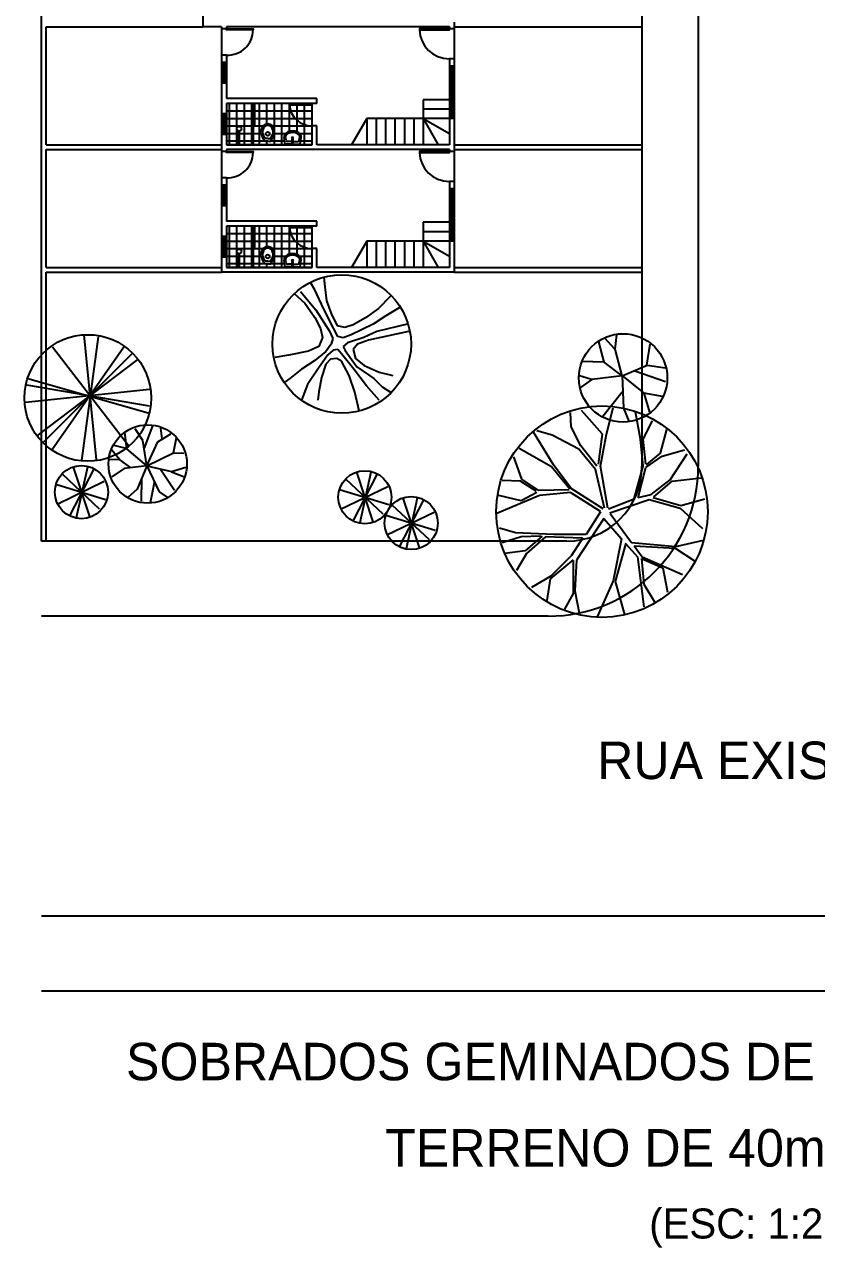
# Model space of a CAD drawing. Extents: x -74 to 202, y -59 to 73.
# Drawn here: x 41.35 to 62.46, y -58.51 to -25.9 of the extents above; entities that cross this region are included whole.
import ezdxf
from ezdxf.enums import TextEntityAlignment as Align

# ---------------------------------------------------------------- set-up
doc = ezdxf.new("R2010")
doc.units = 0
for name, color, linetype in [('DIM', 244, 'CONTINUOUS'), ('EQUIPAMENTOS', 1, 'CONTINUOUS'), ('PAREDE', 7, 'CONTINUOUS'), ('PISO', 30, 'CONTINUOUS'), ('PORTA', 1, 'CONTINUOUS'), ('TEXTO', 1, 'CONTINUOUS'), ('VEGETAÇÃO', 72, 'CONTINUOUS'), ('VISTAL', 30, 'CONTINUOUS'), ('VISTAP', 244, 'CONTINUOUS')]:
    doc.layers.add(name, color=color, linetype=linetype)

msp = doc.modelspace()

# ---------------------------------------------------------------- linework, layer by layer
at = {"layer": 'DIM', "color": 244, "linetype": 'CONTINUOUS'}
for p, q in [((46.73418, -29.10889), (49.01418, -29.10889)), ((46.73418, -32.37889), (49.01418, -32.37889))]:
    msp.add_line(p, q, dxfattribs=at)
at = {"layer": 'EQUIPAMENTOS', "color": 244, "linetype": 'CONTINUOUS', "ltscale": 0.3}
for p, q in [((47.76074, -29.01409), (47.68804, -28.89374)), ((47.76786, -28.94852), (47.72228, -28.87306)), ((47.83674, -29.01409), (47.76074, -29.01409)), ((47.83503, -28.94852), (47.76786, -28.94852)), ((47.83503, -28.94852), (47.90561, -28.94852)), ((47.83674, -29.01409), (47.91274, -29.01409)), ((47.90561, -28.94852), (47.95119, -28.87306)), ((47.91274, -29.01409), (47.98543, -28.89374)), ((47.76074, -32.28409), (47.68804, -32.16374)), ((47.76786, -32.21852), (47.72228, -32.14306)), ((47.83503, -32.21852), (47.76786, -32.21852)), ((47.83503, -32.21852), (47.90561, -32.21852)), ((47.90561, -32.21852), (47.95119, -32.14306)), ((47.91274, -32.28409), (47.98543, -32.16374)), ((47.83674, -32.28409), (47.76074, -32.28409)), ((47.83674, -32.28409), (47.91274, -32.28409))]:
    msp.add_line(p, q, dxfattribs=at)
at = {"layer": 'EQUIPAMENTOS', "color": 244, "linetype": 'CONTINUOUS'}
for p, q in [((48.30163, -29.09418), (48.26792, -28.91914)), ((48.32156, -28.98618), (48.3072, -28.91158)), ((48.67339, -28.9845), (48.68521, -28.90932)), ((48.69663, -29.09418), (48.72472, -28.91553)), ((48.49913, -29.09418), (48.30163, -29.09418)), ((48.48345, -29.02673), (48.37066, -29.02673)), ((48.49913, -29.09418), (48.69663, -29.09418)), ((48.50439, -29.02673), (48.62399, -29.02673)), ((48.30163, -32.36418), (48.26792, -32.18914)), ((48.32156, -32.25618), (48.3072, -32.18158)), ((48.67339, -32.2545), (48.68521, -32.17932)), ((48.69663, -32.36418), (48.72472, -32.18553)), ((48.49913, -32.36418), (48.30163, -32.36418)), ((48.48345, -32.29673), (48.37066, -32.29673)), ((48.49913, -32.36418), (48.69663, -32.36418)), ((48.50439, -32.29673), (48.62399, -32.29673))]:
    msp.add_line(p, q, dxfattribs=at)
for centre, start, end in [((48.37066, -28.97673), 190.900274, 270), ((48.62399, -28.97673), 270, 351.061585), ((48.37066, -32.24673), 190.900274, 270), ((48.62399, -32.24673), 270, 351.061585)]:
    msp.add_arc(centre, 0.05, start, end, dxfattribs=at)
at = {"layer": 'EQUIPAMENTOS', "color": 244, "linetype": 'CONTINUOUS', "ltscale": 0.3}
for centre in [(47.83674, -28.76909), (47.83674, -32.03909)]:
    msp.add_ellipse(centre, major_axis=(0, 0.215), ratio=0.84883721, start_param=-2.18928075, end_param=2.18928075, dxfattribs=at)
at = {"layer": 'EQUIPAMENTOS', "color": 244, "linetype": 'CONTINUOUS'}
for centre in [(48.49601, -28.89919), (48.49601, -32.16919)]:
    msp.add_ellipse(centre, major_axis=(-0.23, 0), ratio=0.67391304, start_param=3.03599201, end_param=6.41224252, dxfattribs=at)
at = {"layer": 'PAREDE', "color": 244, "linetype": 'CONTINUOUS'}
for p, q in [((46.10418, -25.56389), (46.10418, -25.96889)), ((46.60418, -25.96889), (46.10418, -25.96889)), ((46.60418, -25.96889), (46.60418, -26.01889)), ((46.73418, -26.01889), (46.60418, -26.01889)), ((52.67418, -25.96889), (46.73418, -25.96889)), ((52.67418, -25.96889), (46.73418, -25.96889)), ((52.30418, -25.96889), (46.73418, -25.96889)), ((46.73418, -25.96889), (46.73418, -26.01889)), ((52.67418, -25.96889), (52.67418, -26.01889)), ((52.80418, -26.01889), (52.67418, -26.01889)), ((52.80418, -25.96889), (52.80418, -26.01889)), ((46.73418, -26.71889), (46.60418, -26.71889)), ((46.60418, -26.71889), (46.60418, -26.91889)), ((46.73418, -26.71889), (46.73418, -26.91889)), ((46.73418, -26.91889), (46.60418, -26.91889)), ((52.80418, -26.81889), (52.67418, -26.81889)), ((52.67418, -26.81889), (52.67418, -27.01889)), ((52.80418, -27.01889), (52.67418, -27.01889)), ((52.80418, -26.81889), (52.80418, -27.01889)), ((46.60418, -27.46889), (46.60418, -28.28389)), ((46.73418, -27.46889), (46.60418, -27.46889)), ((49.14418, -27.87889), (46.73418, -27.87889)), ((49.14418, -28.00889), (46.73418, -28.00889)), ((46.73418, -28.00889), (46.73418, -28.28389)), ((49.14418, -28.00889), (49.14418, -27.87889)), ((46.73418, -28.28389), (46.60418, -28.28389)), ((49.01418, -29.10889), (49.01418, -28.60889)), ((49.14418, -28.60889), (49.01418, -28.60889)), ((49.14418, -29.10889), (49.14418, -28.60889)), ((52.67418, -28.40889), (52.67418, -29.10889)), ((52.80418, -28.40889), (52.80418, -29.23889)), ((46.60418, -28.83389), (46.60418, -29.23889)), ((46.73418, -28.83389), (46.60418, -28.83389)), ((46.73418, -28.83389), (46.73418, -29.10889)), ((46.60418, -29.10889), (46.60418, -29.28889)), ((46.73418, -29.28889), (46.60418, -29.28889)), ((49.01418, -29.10889), (46.73418, -29.10889)), ((52.67418, -29.23889), (46.73418, -29.23889)), ((52.67418, -29.23889), (46.73418, -29.23889)), ((46.73418, -29.23889), (46.73418, -29.28889)), ((52.67418, -29.10889), (49.14418, -29.10889)), ((52.67418, -29.23889), (52.67418, -29.28889)), ((52.80418, -29.28889), (52.67418, -29.28889)), ((52.80418, -29.10889), (52.80418, -29.28889)), ((46.60418, -29.98889), (46.60418, -30.18889)), ((46.73418, -29.98889), (46.60418, -29.98889)), ((46.73418, -29.98889), (46.73418, -30.18889)), ((46.73418, -30.18889), (46.60418, -30.18889)), ((52.80418, -30.08889), (52.67418, -30.08889)), ((52.67418, -30.08889), (52.67418, -30.28889)), ((52.80418, -30.28889), (52.67418, -30.28889)), ((52.80418, -30.08889), (52.80418, -30.28889)), ((46.60418, -30.73889), (46.60418, -31.55389)), ((46.73418, -30.73889), (46.60418, -30.73889)), ((49.14418, -31.14889), (46.73418, -31.14889)), ((49.14418, -31.27889), (46.73418, -31.27889)), ((46.73418, -31.27889), (46.73418, -31.55389)), ((49.14418, -31.27889), (49.14418, -31.14889)), ((46.73418, -31.55389), (46.60418, -31.55389)), ((49.01418, -32.37889), (49.01418, -31.87889)), ((49.14418, -31.87889), (49.01418, -31.87889)), ((49.14418, -32.37889), (49.14418, -31.87889)), ((52.67418, -31.67889), (52.67418, -32.37889)), ((52.80418, -31.67889), (52.80418, -32.50889)), ((46.60418, -32.10389), (46.60418, -32.50889)), ((46.73418, -32.10389), (46.60418, -32.10389)), ((46.73418, -32.10389), (46.73418, -32.37889)), ((52.80418, -32.50889), (46.60418, -32.50889)), ((49.01418, -32.37889), (46.73418, -32.37889)), ((52.67418, -32.37889), (49.14418, -32.37889))]:
    msp.add_line(p, q, dxfattribs=at)
at = {"layer": 'PISO', "color": 30, "linetype": 'CONTINUOUS'}
for p, q in [((46.81418, -29.10889), (46.81418, -28.00889)), ((47.01418, -28.65858), (47.01418, -28.00889)), ((47.21418, -29.10889), (47.21418, -28.00889)), ((47.41418, -29.10889), (47.41418, -28.00889)), ((47.61418, -29.10889), (47.61418, -28.00889)), ((47.81418, -28.55573), (47.81418, -28.00889)), ((48.01418, -29.10889), (48.01418, -28.00889)), ((48.21418, -29.10889), (48.21418, -28.00889)), ((48.41418, -28.75434), (48.41418, -28.00889)), ((48.61418, -28.01596), (48.61418, -28.00889)), ((48.81418, -28.01596), (48.81418, -28.00889)), ((49.01418, -28.60889), (49.01418, -28.00889)), ((46.73418, -28.20889), (47.45408, -28.20889)), ((47.47908, -28.20889), (49.01418, -28.20889)), ((48.61418, -28.76622), (48.61418, -28.04596)), ((48.81418, -29.10889), (48.81418, -28.04596)), ((46.73418, -28.40889), (47.45408, -28.40889)), ((46.73418, -28.60889), (47.42331, -28.60889)), ((47.44831, -28.60889), (47.71501, -28.60889)), ((47.47908, -28.40889), (49.01418, -28.40889)), ((47.95846, -28.60889), (49.01418, -28.60889)), ((46.73418, -28.80889), (47.05603, -28.80889)), ((46.73418, -29.00889), (47.05603, -29.00889)), ((47.01418, -29.10889), (47.01418, -28.70672)), ((47.08603, -28.80889), (47.42331, -28.80889)), ((47.08603, -29.00889), (47.42331, -29.00889)), ((47.44831, -28.80889), (47.65739, -28.80889)), ((47.44831, -29.00889), (47.7576, -29.00889)), ((47.81418, -29.10889), (47.81418, -29.01409)), ((47.91587, -29.00889), (48.2852, -29.00889)), ((48.01608, -28.80889), (48.30907, -28.80889)), ((48.68294, -28.80889), (49.01418, -28.80889)), ((48.71004, -29.00889), (49.01418, -29.00889)), ((46.81418, -32.37889), (46.81418, -31.27889)), ((47.01418, -31.92858), (47.01418, -31.27889)), ((47.21418, -32.37889), (47.21418, -31.27889)), ((47.41418, -32.37889), (47.41418, -31.27889)), ((47.61418, -32.37889), (47.61418, -31.27889)), ((47.81418, -31.82573), (47.81418, -31.27889)), ((48.01418, -32.37889), (48.01418, -31.27889)), ((48.21418, -32.37889), (48.21418, -31.27889)), ((48.41418, -32.02434), (48.41418, -31.27889)), ((48.61418, -31.28596), (48.61418, -31.27889)), ((48.81418, -31.28596), (48.81418, -31.27889)), ((49.01418, -31.87889), (49.01418, -31.27889)), ((46.73418, -31.47889), (47.45408, -31.47889)), ((47.47908, -31.47889), (49.01418, -31.47889)), ((48.61418, -32.03622), (48.61418, -31.31596)), ((48.81418, -32.37889), (48.81418, -31.31596)), ((46.73418, -31.67889), (47.45408, -31.67889)), ((46.73418, -31.87889), (47.42331, -31.87889)), ((47.44831, -31.87889), (47.71501, -31.87889)), ((47.47908, -31.67889), (49.01418, -31.67889)), ((47.95846, -31.87889), (49.01418, -31.87889)), ((46.73418, -32.07889), (47.05603, -32.07889)), ((46.73418, -32.27889), (47.05603, -32.27889)), ((47.01418, -32.37889), (47.01418, -31.97672)), ((47.08603, -32.07889), (47.42331, -32.07889)), ((47.08603, -32.27889), (47.42331, -32.27889)), ((47.44831, -32.07889), (47.65739, -32.07889)), ((47.44831, -32.27889), (47.7576, -32.27889)), ((47.91587, -32.27889), (48.2852, -32.27889)), ((48.01608, -32.07889), (48.30907, -32.07889)), ((48.68294, -32.07889), (49.01418, -32.07889)), ((48.71004, -32.27889), (49.01418, -32.27889)), ((47.81418, -32.37889), (47.81418, -32.28409))]:
    msp.add_line(p, q, dxfattribs=at)
at = {"layer": 'PISO', "color": 244, "linetype": 'CONTINUOUS'}
for p, q in [((50.47418, -28.40889), (50.07003, -29.10889)), ((50.47418, -31.67889), (50.07003, -32.37889))]:
    msp.add_line(p, q, dxfattribs=at)
at = {"layer": 'PORTA', "color": 244, "linetype": 'CONTINUOUS'}
for p, q in [((47.05603, -29.108), (47.05603, -28.74028)), ((47.08603, -29.108), (47.08603, -28.74028)), ((47.05603, -32.378), (47.05603, -32.01028)), ((47.08603, -32.378), (47.08603, -32.01028))]:
    msp.add_line(p, q, dxfattribs=at)
at = {"layer": 'PORTA', "color": 30, "linetype": 'CONTINUOUS'}
for points in [[(47.45408, -28.5937), (47.45408, -28.0217), (47.47908, -28.0217), (47.47908, -28.5937)], [(47.42331, -29.10073), (47.42331, -28.52873), (47.44831, -28.52873), (47.44831, -29.10073)], [(47.45408, -31.8637), (47.45408, -31.2917), (47.47908, -31.2917), (47.47908, -31.8637)], [(47.42331, -32.37073), (47.42331, -31.79873), (47.44831, -31.79873), (47.44831, -32.37073)]]:
    msp.add_lwpolyline(points, close=True, dxfattribs=at)
at = {"layer": 'PORTA', "color": 244, "linetype": 'CONTINUOUS'}
for points in [[(48.48345, -29.06006), (48.48345, -28.95679), (48.50439, -28.95679), (48.50439, -29.06006)], [(48.48345, -32.33006), (48.48345, -32.22679), (48.50439, -32.22679), (48.50439, -32.33006)]]:
    msp.add_lwpolyline(points, close=True, dxfattribs=at)
for centre, radius in [((47.07123, -28.68265), 0.06192), ((47.83337, -28.81889), 0.05), ((48.49392, -28.9228), 0.01491), ((47.07123, -31.95265), 0.06192), ((47.83337, -32.08889), 0.05), ((48.49392, -32.1928), 0.01491)]:
    msp.add_circle(centre, radius, dxfattribs=at)
for centre, radius, start, end in [((46.77305, -26.04889), 0.67113, 266.679435, 0), ((52.67418, -26.01831), 0.80058, 182.189381, 270), ((49.01418, -28.00719), 0.60171, 183.695126, 270), ((46.77305, -29.31889), 0.67113, 266.679435, 0), ((52.67418, -29.28831), 0.80058, 182.189381, 270), ((49.01418, -31.27719), 0.60171, 183.695126, 270)]:
    msp.add_arc(centre, radius, start, end, dxfattribs=at)
for points, knots in [([(47.95119, -28.87306), (47.96043, -28.85776), (47.96829, -28.8394), (47.97824, -28.79866), (47.98026, -28.77627), (47.97716, -28.73209), (47.97205, -28.71038), (47.95649, -28.67213), (47.94611, -28.65557), (47.92347, -28.62915), (47.90813, -28.61612), (47.87405, -28.59873), (47.85544, -28.59409), (47.81803, -28.59409), (47.79942, -28.59873), (47.76534, -28.61612), (47.75, -28.62915), (47.72736, -28.65557), (47.71698, -28.67213), (47.70143, -28.71038), (47.69631, -28.73209), (47.69321, -28.77627), (47.69523, -28.79866), (47.70518, -28.8394), (47.71304, -28.85776), (47.72228, -28.87306)], [-2.18928075, -2.18928075, -2.18928075, -2.18928075, -1.82440063, -1.82440063, -1.4595205, -1.4595205, -1.09464038, -1.09464038, -0.72976025, -0.72976025, -0.36488013, -0.36488013, 0, 0, 0.36488013, 0.36488013, 0.72976025, 0.72976025, 1.09464038, 1.09464038, 1.4595205, 1.4595205, 1.82440063, 1.82440063, 2.18928075, 2.18928075, 2.18928075, 2.18928075]), ([(48.68521, -28.90932), (48.68668, -28.89997), (48.68621, -28.8904), (48.68024, -28.87016), (48.67463, -28.85951), (48.65719, -28.83852), (48.64525, -28.82826), (48.61738, -28.81081), (48.60138, -28.80373), (48.56062, -28.78967), (48.52753, -28.78401), (48.46099, -28.78439), (48.42805, -28.79044), (48.3877, -28.80497), (48.37204, -28.81216), (48.3447, -28.82987), (48.33297, -28.84033), (48.31614, -28.86151), (48.31088, -28.87219), (48.30554, -28.89252), (48.30538, -28.90213), (48.3072, -28.91158)], [3.03599201, 3.03599201, 3.03599201, 3.03599201, 3.31734622, 3.31734622, 3.59870043, 3.59870043, 3.88005464, 3.88005464, 4.16140885, 4.16140885, 4.72411727, 4.72411727, 5.28682568, 5.28682568, 5.56817989, 5.56817989, 5.8495341, 5.8495341, 6.13088831, 6.13088831, 6.41224252, 6.41224252, 6.41224252, 6.41224252]), ([(47.95119, -32.14306), (47.96043, -32.12776), (47.96829, -32.1094), (47.97824, -32.06866), (47.98026, -32.04627), (47.97716, -32.00209), (47.97205, -31.98038), (47.95649, -31.94213), (47.94611, -31.92557), (47.92347, -31.89915), (47.90813, -31.88612), (47.87405, -31.86873), (47.85544, -31.86409), (47.81803, -31.86409), (47.79942, -31.86873), (47.76534, -31.88612), (47.75, -31.89915), (47.72736, -31.92557), (47.71698, -31.94213), (47.70143, -31.98038), (47.69631, -32.00209), (47.69321, -32.04627), (47.69523, -32.06866), (47.70518, -32.1094), (47.71304, -32.12776), (47.72228, -32.14306)], [-2.18928075, -2.18928075, -2.18928075, -2.18928075, -1.82440063, -1.82440063, -1.4595205, -1.4595205, -1.09464038, -1.09464038, -0.72976025, -0.72976025, -0.36488013, -0.36488013, 0, 0, 0.36488013, 0.36488013, 0.72976025, 0.72976025, 1.09464038, 1.09464038, 1.4595205, 1.4595205, 1.82440063, 1.82440063, 2.18928075, 2.18928075, 2.18928075, 2.18928075]), ([(48.68521, -32.17932), (48.68668, -32.16997), (48.68621, -32.1604), (48.68024, -32.14016), (48.67463, -32.12951), (48.65719, -32.10852), (48.64525, -32.09826), (48.61738, -32.08081), (48.60138, -32.07373), (48.56062, -32.05967), (48.52753, -32.05401), (48.46099, -32.05439), (48.42805, -32.06044), (48.3877, -32.07497), (48.37204, -32.08216), (48.3447, -32.09987), (48.33297, -32.11033), (48.31614, -32.13151), (48.31088, -32.14219), (48.30554, -32.16252), (48.30538, -32.17213), (48.3072, -32.18158)], [3.03599201, 3.03599201, 3.03599201, 3.03599201, 3.31734622, 3.31734622, 3.59870043, 3.59870043, 3.88005464, 3.88005464, 4.16140885, 4.16140885, 4.72411727, 4.72411727, 5.28682568, 5.28682568, 5.56817989, 5.56817989, 5.8495341, 5.8495341, 6.13088831, 6.13088831, 6.41224252, 6.41224252, 6.41224252, 6.41224252])]:
    msp.add_open_spline(points, degree=3, knots=knots, dxfattribs=at)
at = {"layer": 'VEGETAÇÃO', "color": 72, "linetype": 'CONTINUOUS'}
for p, q in [((49.08679, -32.98049), (48.97441, -32.78355)), ((49.36776, -32.89609), (49.33967, -32.64288)), ((49.40991, -33.27591), (49.36776, -32.89609)), ((48.53891, -33.07897), (48.81987, -33.33218)), ((48.70749, -33.0227), (49.11489, -33.51505)), ((49.26942, -33.36031), (49.08679, -32.98049)), ((51.10977, -33.1493), (50.78665, -33.47285)), ((48.81987, -33.33218), (49.08679, -33.712)), ((49.11489, -33.51505), (49.48015, -34.07775)), ((49.48015, -33.7964), (49.26942, -33.36031)), ((49.53634, -33.61352), (49.40991, -33.27591)), ((50.78665, -33.47285), (50.43544, -33.72606)), ((51.33454, -33.45878), (50.98333, -33.66979)), ((49.08679, -33.712), (49.24133, -34.00741)), ((49.70492, -34.21842), (49.48015, -33.7964)), ((49.69088, -33.93707), (49.53634, -33.61352)), ((50.11233, -33.90894), (49.88755, -33.97928)), ((50.64617, -33.89487), (50.05614, -34.17622)), ((50.43544, -33.72606), (50.11233, -33.90894)), ((50.98333, -33.66979), (50.64617, -33.89487)), ((51.54527, -33.89487), (50.74451, -34.09181)), ((43.31339, -34.22908), (42.86775, -37.52435)), ((42.93631, -34.17759), (43.26197, -37.50719)), ((49.24133, -34.00741), (49.29752, -34.24656)), ((49.48015, -34.07775), (49.56444, -34.27469)), ((49.88755, -33.97928), (49.69088, -33.93707)), ((49.84541, -34.26062), (49.70492, -34.21842)), ((50.05614, -34.17622), (49.84541, -34.26062)), ((50.74451, -34.09181), (50.3933, -34.24656)), ((51.58741, -34.09181), (50.51973, -34.31689)), ((57.09127, -34.5559), (57.1404, -34.18207)), ((43.99898, -34.50368), (42.07932, -37.24975)), ((44.1361, -37.14677), (42.09646, -34.50368)), ((49.19918, -34.4857), (48.91821, -34.61231)), ((49.29752, -34.24656), (49.19918, -34.4857)), ((49.5223, -34.42943), (49.38181, -34.62637)), ((49.56444, -34.27469), (49.5223, -34.42943)), ((49.9578, -34.38723), (49.84541, -34.4857)), ((49.84541, -34.4857), (49.9016, -34.59824)), ((50.3933, -34.24656), (49.9578, -34.38723)), ((50.22472, -34.42943), (50.11233, -34.5701)), ((50.51973, -34.31689), (50.22472, -34.42943)), ((56.79654, -34.91006), (56.659, -34.36899)), ((57.08145, -34.5559), (56.81619, -34.27061)), ((57.27794, -35.27405), (57.09127, -34.5559)), ((57.93618, -34.98876), (58.0246, -34.42801)), ((44.35892, -34.84694), (41.68511, -36.87216)), ((44.2218, -34.67531), (41.83937, -37.06096)), ((48.44057, -34.71078), (48.01911, -34.78111)), ((48.91821, -34.61231), (48.44057, -34.71078)), ((49.08679, -34.86552), (48.73558, -35.0906)), ((49.38181, -34.62637), (49.08679, -34.86552)), ((49.438, -34.71078), (49.18513, -35.06246)), ((49.50825, -34.82332), (49.38181, -34.96399)), ((49.57849, -34.58417), (49.438, -34.71078)), ((49.67683, -34.80925), (49.50825, -34.82332)), ((49.70492, -34.5701), (49.57849, -34.58417)), ((49.80326, -34.87959), (49.67683, -34.80925)), ((49.80326, -34.68264), (49.70492, -34.5701)), ((50.12638, -35.0906), (49.80326, -34.68264)), ((49.99994, -35.2594), (49.80326, -34.87959)), ((49.9016, -34.59824), (50.21067, -35.03433)), ((50.11233, -34.5701), (50.16852, -34.80925)), ((50.16852, -34.80925), (50.40735, -34.99212)), ((48.73558, -35.0906), (48.42652, -35.34381)), ((49.18513, -35.06246), (48.89012, -35.49855)), ((49.38181, -34.96399), (49.26942, -35.31567)), ((50.46354, -35.54075), (50.12638, -35.0906)), ((50.21067, -35.03433), (50.66022, -35.34381)), ((50.40735, -34.99212), (50.8007, -35.175)), ((50.8007, -35.175), (51.16596, -35.2594)), ((56.79654, -34.91006), (56.19725, -34.89038)), ((57.28776, -35.28389), (56.79654, -34.91006)), ((57.27794, -35.27405), (57.946, -34.98876)), ((57.61197, -35.13633), (58.43723, -35.42162)), ((57.946, -34.98876), (58.43723, -35.05762)), ((44.68457, -36.08267), (41.41087, -35.5163)), ((41.44515, -35.34467), (44.6503, -36.2543)), ((48.42652, -35.34381), (48.30008, -35.42821)), ((48.89012, -35.49855), (48.73558, -35.92057)), ((49.26942, -35.31567), (49.19918, -35.69549)), ((50.15447, -35.70956), (49.99994, -35.2594)), ((50.8007, -35.92057), (50.46354, -35.54075)), ((50.66022, -35.34381), (50.88499, -35.56889)), ((56.46251, -35.37243), (56.11865, -35.26422)), ((56.47233, -35.37243), (56.16777, -35.57902)), ((57.27794, -35.27405), (56.47233, -35.37243)), ((57.27498, -35.2613), (57.31066, -36.13666)), ((57.29282, -35.27917), (57.84588, -35.72578)), ((44.68457, -35.63644), (41.37659, -35.97969)), ((49.19918, -35.69549), (49.17108, -35.92057)), ((50.26686, -36.20192), (50.15447, -35.70956)), ((50.88499, -35.56889), (51.10977, -35.70956)), ((57.27794, -35.70691), (56.76707, -36.3562)), ((57.84588, -35.72578), (58.34541, -35.8151)), ((57.85758, -35.73643), (58.00495, -36.23815)), ((56.86032, -36.83067), (57.04078, -36.12592)), ((57.31066, -36.13666), (57.45339, -36.47609)), ((55.92191, -36.63189), (55.90387, -36.25241)), ((56.75204, -36.83067), (56.19261, -36.1982)), ((57.76263, -36.95716), (57.63631, -36.23434)), ((57.83482, -36.95716), (58.08746, -36.46926)), ((44.07605, -37.21881), (44.0242, -36.76891)), ((44.50806, -36.99386), (44.30069, -36.68239)), ((44.54168, -37.2162), (44.77603, -36.60464)), ((44.90552, -37.02847), (45.25113, -36.82082)), ((45.02459, -36.95309), (44.98198, -36.66864)), ((55.45271, -37.64384), (54.91132, -36.77646)), ((55.41662, -36.84874), (55.00155, -36.74032)), ((56.17456, -37.13787), (55.92191, -36.63189)), ((56.64376, -37.62577), (56.75204, -36.83067)), ((56.6979, -37.67998), (56.86032, -36.83067)), ((58.30402, -37.33664), (58.46644, -36.70417)), ((44.06587, -37.20909), (43.71078, -37.12376)), ((44.61175, -37.66872), (44.50806, -36.99386)), ((44.61175, -37.66872), (44.90552, -37.02847)), ((45.32026, -37.32264), (45.40666, -36.92464)), ((56.12042, -37.22822), (55.41662, -36.84874)), ((56.60767, -37.67998), (56.17456, -37.13787)), ((57.83482, -37.67998), (57.76263, -36.95716)), ((57.907, -37.62577), (57.83482, -36.95716)), ((43.88832, -37.50065), (43.68238, -37.25176)), ((44.61175, -37.66872), (44.07605, -37.21881)), ((44.61175, -37.66872), (45.32026, -37.32264)), ((45.32286, -37.32287), (45.59982, -37.3371)), ((54.60453, -38.02333), (54.38798, -37.427)), ((55.39857, -37.69806), (54.53235, -37.21015)), ((56.57158, -37.77034), (56.12042, -37.22822)), ((57.907, -37.71613), (58.34011, -37.40893)), ((57.92505, -37.64384), (58.30402, -37.33664)), ((58.34011, -37.40893), (58.93564, -37.24629)), ((58.55667, -38.0414), (59.00782, -37.35472)), ((43.19917, -37.75017), (42.54801, -39.00767)), ((43.09064, -39.02319), (42.65654, -37.7036)), ((43.02863, -37.7036), (42.73405, -39.05424)), ((43.88122, -37.50065), (43.62556, -37.50776)), ((44.00692, -37.73793), (43.67859, -37.96288)), ((44.17949, -37.71399), (43.88122, -37.50065)), ((44.61175, -37.66872), (44.00692, -37.73793)), ((44.61175, -37.66872), (44.35254, -38.29166)), ((44.61175, -37.66872), (44.94008, -38.36087)), ((44.61175, -37.66872), (45.26841, -37.82445)), ((44.97488, -37.76377), (45.35127, -38.31844)), ((45.26841, -37.82445), (45.64859, -37.70332)), ((55.88582, -38.29438), (55.39857, -37.69806)), ((55.92191, -38.27631), (55.45271, -37.64384)), ((56.80618, -38.80036), (56.57158, -37.77034)), ((56.89641, -38.80036), (56.6979, -37.67998)), ((57.60022, -38.54737), (57.83482, -37.67998)), ((57.70849, -38.51123), (57.907, -37.71613)), ((43.47824, -38.09171), (42.22243, -38.69718)), ((43.35421, -38.82137), (42.36196, -37.88989)), ((44.47066, -37.99844), (44.46356, -38.61)), ((44.81864, -38.08377), (44.70502, -38.65267)), ((45.26605, -37.82777), (45.58562, -37.95577)), ((50.90671, -38.95886), (49.91447, -38.02737)), ((50.75167, -37.88765), (50.10051, -39.14515)), ((50.64315, -39.16068), (50.20904, -37.84108)), ((50.58113, -37.84108), (50.28656, -39.19173)), ((54.56844, -38.07754), (54.08119, -38.05947)), ((54.98351, -38.3486), (54.56844, -38.07754)), ((55.05569, -38.33053), (54.60453, -38.02333)), ((58.05137, -38.43895), (58.55667, -38.0414)), ((58.12356, -38.49316), (58.61081, -38.07754)), ((58.61081, -38.07754), (59.3868, -37.98718)), ((43.50925, -38.57298), (42.19142, -38.16934)), ((44.35254, -38.29166), (44.11061, -38.51661)), ((44.94008, -38.36087), (45.16473, -38.51661)), ((51.06175, -38.71046), (49.74392, -38.30682)), ((51.03074, -38.2292), (49.77493, -38.83466)), ((55.07374, -38.45702), (53.93682, -38.94492)), ((54.58649, -38.60158), (53.99096, -38.45702)), ((55.00155, -38.38474), (54.58649, -38.60158)), ((55.86777, -38.31245), (55.05569, -38.33053)), ((55.90387, -38.38474), (55.07374, -38.45702)), ((56.6979, -38.89071), (55.90387, -38.38474)), ((56.77009, -38.81843), (55.92191, -38.27631)), ((57.70849, -38.51123), (58.05137, -38.43895)), ((52.14257, -39.64627), (51.15033, -38.71479)), ((51.98754, -38.57507), (51.33638, -39.83257)), ((51.87901, -39.84809), (51.4449, -38.52849)), ((51.81699, -38.52849), (51.52242, -39.87914)), ((56.91446, -38.81843), (57.60022, -38.54737)), ((56.95055, -38.92685), (57.99723, -38.56544)), ((57.99723, -38.56544), (58.82736, -38.80036)), ((58.10551, -38.51123), (58.84541, -38.72808)), ((58.82736, -38.80036), (59.42289, -39.34248)), ((58.84541, -38.72808), (59.47703, -38.54737)), ((52.29761, -39.39788), (50.97979, -38.99423)), ((52.2666, -38.91661), (51.0108, -39.52207)), ((56.78743, -39.07201), (56.06031, -40.18558)), ((56.70189, -38.90069), (56.31694, -39.5003)), ((56.78743, -39.07201), (57.26435, -39.61779)), ((56.95852, -38.94352), (57.52919, -39.71496)), ((54.43497, -39.45747), (54.00725, -39.32898)), ((54.58649, -39.55932), (54.08119, -39.72196)), ((55.4615, -39.5003), (54.43497, -39.45747)), ((55.10983, -39.54125), (54.58649, -39.55932)), ((55.14592, -39.54125), (54.69477, -39.93881)), ((55.23615, -39.55932), (54.73086, -40.01109)), ((56.21065, -39.59547), (55.23615, -39.55932)), ((56.31694, -39.5003), (55.4615, -39.5003)), ((56.23139, -39.58596), (55.93199, -40.05709)), ((57.26481, -39.61554), (57.03408, -40.73214)), ((57.38017, -39.73105), (57.09177, -40.75139)), ((57.37605, -39.74562), (57.68564, -40.09992)), ((57.52871, -39.71492), (58.70665, -39.81812)), ((58.70665, -39.81812), (59.44286, -39.65595)), ((54.69477, -39.93881), (54.15338, -40.01109)), ((54.73086, -40.01109), (54.46016, -40.46285)), ((55.93199, -40.05709), (55.37595, -40.61387)), ((57.59548, -39.80457), (57.81396, -40.09992)), ((57.59548, -39.80457), (58.69192, -39.86235)), ((57.68564, -40.09992), (57.85673, -41.42763)), ((57.81396, -40.09992), (58.88326, -40.57104)), ((58.69192, -39.86235), (59.20727, -40.20144)), ((55.97605, -40.17372), (55.36248, -40.6797)), ((55.97605, -40.19179), (55.97605, -41.07725)), ((56.06031, -40.18558), (56.01753, -40.99934)), ((57.79736, -40.13884), (58.35816, -40.39057)), ((57.79736, -40.13884), (57.85286, -40.82426)), ((58.35816, -40.39057), (58.48448, -41.04111)), ((55.37595, -40.61387), (54.86269, -40.91368)), ((55.36248, -40.6797), (55.27225, -41.25796)), ((57.03408, -40.73214), (56.61109, -41.69472)), ((57.09177, -40.75139), (57.34172, -41.63697)), ((55.97605, -41.07725), (55.74145, -41.49287)), ((56.01753, -40.99934), (56.14585, -41.64178)), ((57.85286, -40.82426), (58.1416, -41.2941))]:
    msp.add_line(p, q, dxfattribs=at)
for centre, radius in [((49.80747, -34.42374), 1.846), ((43.04011, -35.8618), 1.68789), ((57.30249, -35.32647), 1.17824), ((56.73945, -38.89246), 2.81725), ((44.63536, -37.62165), 1.04443), ((42.86967, -38.37089), 0.70833), ((50.42217, -38.50838), 0.70833), ((51.65803, -39.19579), 0.70833)]:
    msp.add_circle(centre, radius, dxfattribs=at)
at = {"layer": 'VISTAL', "color": 30, "linetype": 'CONTINUOUS'}
for p, q in [((41.80418, -39.67889), (41.80418, 0.32111)), ((57.80418, 0.32111), (57.80418, -37.67889)), ((41.93418, -25.96889), (46.10418, -25.96889)), ((41.93418, -29.10889), (41.93418, -25.96889)), ((52.80418, -25.96889), (57.80418, -25.96889)), ((41.93418, -29.10889), (46.60418, -29.10889)), ((41.93418, -29.23889), (46.60418, -29.23889)), ((41.93418, -32.37889), (41.93418, -29.23889)), ((52.80418, -29.10889), (57.80418, -29.10889)), ((52.80418, -29.23889), (57.80418, -29.23889)), ((41.93418, -32.37889), (46.60418, -32.37889)), ((41.93418, -32.50889), (46.60418, -32.50889)), ((41.93418, -39.67889), (41.93418, -32.50889)), ((52.80418, -32.37889), (57.80418, -32.37889)), ((52.80418, -32.50889), (57.80418, -32.50889))]:
    msp.add_line(p, q, dxfattribs=at)
at = {"layer": 'VISTAP', "linetype": 'CONTINUOUS'}
for p, q in [((59.30418, 0.32111), (59.30418, -37.67889)), ((55.80418, -39.67889), (41.80418, -39.67889)), ((55.30418, -41.67889), (41.80418, -41.67889)), ((81.80418, -49.67889), (41.80418, -49.67889)), ((81.80418, -51.67889), (41.80418, -51.67889))]:
    msp.add_line(p, q, dxfattribs=at)
at = {"layer": 'VISTAP', "color": 244, "linetype": 'CONTINUOUS'}
for p, q in [((46.60418, -26.01889), (46.60418, -26.71889)), ((52.80418, -25.83889), (52.80418, -26.81889)), ((46.60418, -26.91889), (46.60418, -27.46889)), ((46.65418, -26.91889), (46.65418, -27.46889)), ((46.68418, -26.91889), (46.68418, -27.46889)), ((46.73418, -26.91889), (46.73418, -27.46889)), ((52.67418, -27.01889), (52.67418, -28.40889)), ((52.72418, -27.01889), (52.72418, -28.40889)), ((52.75418, -27.01889), (52.75418, -28.40889)), ((52.80418, -27.01889), (52.80418, -28.40889)), ((46.73418, -27.46889), (46.73418, -27.87889)), ((52.67418, -27.90889), (51.97418, -27.90889)), ((51.97418, -27.90889), (51.97418, -29.10889)), ((46.60418, -28.28389), (46.60418, -28.83389)), ((46.65418, -28.28389), (46.65418, -28.83389)), ((46.68418, -28.28389), (46.68418, -28.83389)), ((46.73418, -28.28389), (46.73418, -28.83389)), ((52.67418, -28.15889), (51.97418, -28.15889)), ((51.22418, -28.40889), (50.47418, -28.40889)), ((50.47418, -28.40889), (50.47418, -29.10889)), ((50.72418, -28.40889), (50.72418, -29.10889)), ((50.97418, -28.40889), (50.97418, -29.10889)), ((52.67418, -28.40889), (51.22418, -28.40889)), ((51.22418, -28.40889), (51.22418, -29.10889)), ((51.47418, -28.40889), (51.47418, -29.10889)), ((51.72418, -28.40889), (51.72418, -29.10889)), ((51.97418, -28.40889), (52.67418, -28.81304)), ((51.97418, -28.40889), (52.37832, -29.10889)), ((52.80418, -28.40889), (52.67418, -28.40889)), ((46.60418, -29.28889), (46.60418, -29.98889)), ((52.80418, -29.28889), (52.80418, -30.08889)), ((46.60418, -30.18889), (46.60418, -30.73889)), ((46.65418, -30.18889), (46.65418, -30.73889)), ((46.68418, -30.18889), (46.68418, -30.73889)), ((46.73418, -30.18889), (46.73418, -30.73889)), ((52.67418, -30.28889), (52.67418, -31.67889)), ((52.72418, -30.28889), (52.72418, -31.67889)), ((52.75418, -30.28889), (52.75418, -31.67889)), ((52.80418, -30.28889), (52.80418, -31.67889)), ((46.73418, -30.73889), (46.73418, -31.14889)), ((52.67418, -31.17889), (51.97418, -31.17889)), ((51.97418, -31.17889), (51.97418, -32.37889)), ((46.60418, -31.55389), (46.60418, -32.10389)), ((46.65418, -31.55389), (46.65418, -32.10389)), ((46.68418, -31.55389), (46.68418, -32.10389)), ((46.73418, -31.55389), (46.73418, -32.10389)), ((52.67418, -31.42889), (51.97418, -31.42889)), ((51.22418, -31.67889), (50.47418, -31.67889)), ((50.47418, -31.67889), (50.47418, -32.37889)), ((50.72418, -31.67889), (50.72418, -32.37889)), ((50.97418, -31.67889), (50.97418, -32.37889)), ((52.67418, -31.67889), (51.22418, -31.67889)), ((51.22418, -31.67889), (51.22418, -32.37889)), ((51.47418, -31.67889), (51.47418, -32.37889)), ((51.72418, -31.67889), (51.72418, -32.37889)), ((51.97418, -31.67889), (52.67418, -32.08304)), ((51.97418, -31.67889), (52.37832, -32.37889)), ((52.80418, -31.67889), (52.67418, -31.67889))]:
    msp.add_line(p, q, dxfattribs=at)
for points in [[(46.73418, -26.01889), (47.44418, -26.01889), (47.44418, -26.04889), (46.73418, -26.04889)], [(52.67418, -26.01889), (51.87418, -26.01889), (51.87418, -26.04889), (52.67418, -26.04889)], [(49.01372, -28.01596), (48.41372, -28.01596), (48.41372, -28.04596), (49.01372, -28.04596)], [(46.73418, -29.28889), (47.44418, -29.28889), (47.44418, -29.31889), (46.73418, -29.31889)], [(52.67418, -29.28889), (51.87418, -29.28889), (51.87418, -29.31889), (52.67418, -29.31889)], [(49.01372, -31.28596), (48.41372, -31.28596), (48.41372, -31.31596), (49.01372, -31.31596)]]:
    msp.add_lwpolyline(points, close=True, dxfattribs=at)
at = {"layer": 'VISTAP', "linetype": 'CONTINUOUS'}
for centre, radius in [((55.30418, -37.67889), 4), ((55.80418, -37.67889), 2)]:
    msp.add_arc(centre, radius, 270, 0, dxfattribs=at)

# ---------------------------------------------------------------- texts
at = {"layer": 'TEXTO', "color": 1, "linetype": 'CONTINUOUS'}
for s, height, p in [('RUA EXISTENTE', 1, (61.92326, -45.52097)), ('SOBRADOS GEMINADOS DE 40.55 m2', 1, (56.20658, -53.55158)), ('TERRENO DE 40mx40m (1600 m2)', 1, (61.6986, -55.97626)), ('(ESC: 1:250)', 0.8, (61.09127, -57.96862))]:
    msp.add_text(s, height=height, dxfattribs=at).set_placement(p, align=Align.MIDDLE)

doc.saveas('drawing.dxf')
